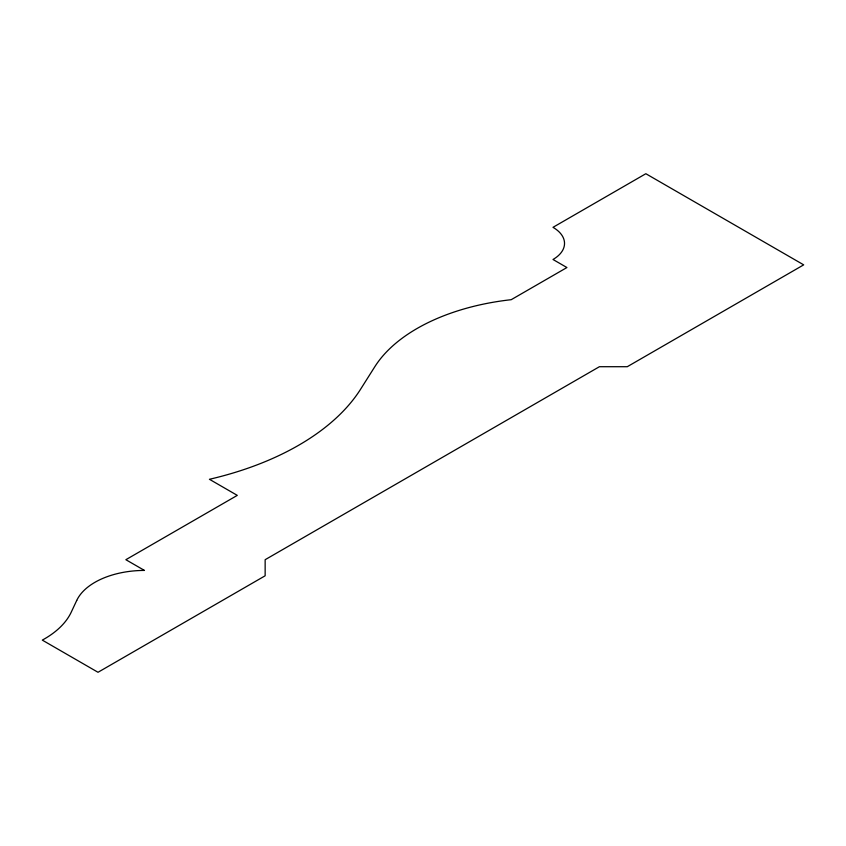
<?xml version="1.0" encoding="UTF-8"?>
<svg xmlns="http://www.w3.org/2000/svg" width="846" height="846" viewBox="0 0 846 846"><rect width="100%" height="100%" fill="white"/><g stroke="black" fill="none" stroke-linecap="round" stroke-linejoin="round"><path stroke-width="1.27" d="M76.722 600.459L71.244 612.155A103.995 60.045 0 0 1 42.3 640.115L98.009 672.284L265.147 575.788L265.147 559.703L599.423 366.709L627.277 366.709L803.7 264.851L645.847 173.716L552.998 227.331A39.392 22.747 0 0 1 552.998 259.489L566.926 267.537L511.206 299.695A181.626 104.862 0 0 0 374.789 366.762L360.692 389.065A267.019 154.162 0 0 1 209.438 479.291L237.292 495.375L125.864 559.703L144.444 570.426A70.419 40.65 0 0 0 76.722 600.459"/></g></svg>
